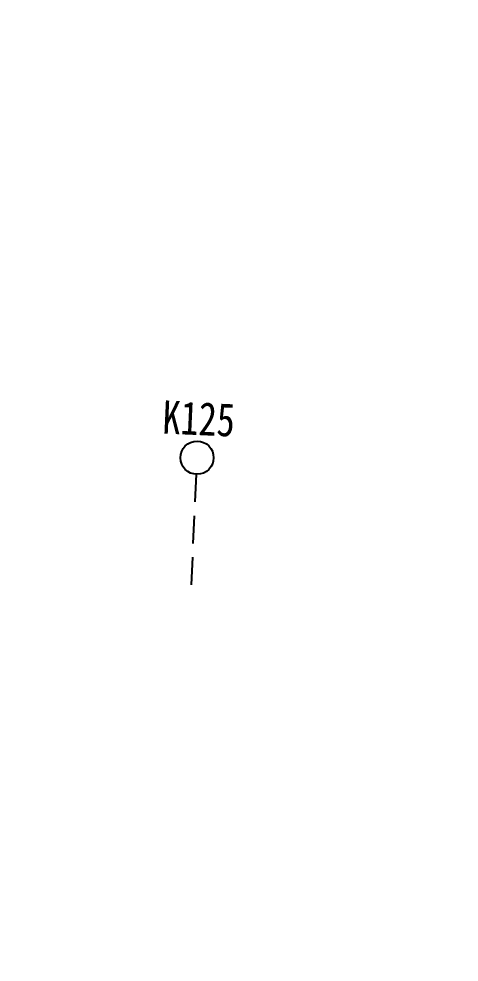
# Model space of a CAD drawing. Header units: inches. Extents: x 510447 to 606954, y 1095553 to 1134812.
# Drawn here: x 577127 to 577923, y 1110185 to 1111889 of the extents above; entities that cross this region are included whole.
import ezdxf

# ---------------------------------------------------------------- set-up
doc = ezdxf.new("R2010")
doc.units = ezdxf.units.IN
doc.header["$MEASUREMENT"] = 0
doc.linetypes.add('Kilométrica grande$1$JIS_02_2.0', pattern=[3, 2, -1])
doc.layers.add('Kilométrica grande$0$0-KM GRANDE', color=220, linetype='Continuous')
doc.styles.add('Kilométrica grande$0$哥Arial', font='Arial.ttf', dxfattribs={"width": 0.8})

# ---------------------------------------------------------------- blocks, each defined once
blk = doc.blocks.new('Kilométrica grande')
at = {"color": 1}
blk.add_arc((575954.7, 1111001.9), 11296, 347.10348, 158.16319, dxfattribs=at)
at = {"layer": 'Kilométrica grande$0$0-KM GRANDE', "linetype": 'Kilométrica grande$1$JIS_02_2.0', "lineweight": -3, "ltscale": 25}
blk.add_line((577439.4, 1110866), (577448.2, 1111065.8), dxfattribs=at)
at = {"layer": 'Kilométrica grande$0$0-KM GRANDE'}
blk.add_circle((577449.5, 1111095.8), 30, dxfattribs=at)
at = {"layer": 'Kilométrica grande$0$0-KM GRANDE', "linetype": 'Continuous', "lineweight": -3, "insert": (577451.2, 1111135.7), "char_height": 60, "attachment_point": 8, "rotation": 357.4977, "style": 'Kilométrica grande$0$哥Arial'}
blk.add_mtext('{\\fSimHei|b0|i0|c134|p2;K125}', dxfattribs=at)

msp = doc.modelspace()

# ---------------------------------------------------------------- block references
msp.add_blockref('Kilométrica grande', (0, 0))

doc.saveas('drawing.dxf')
